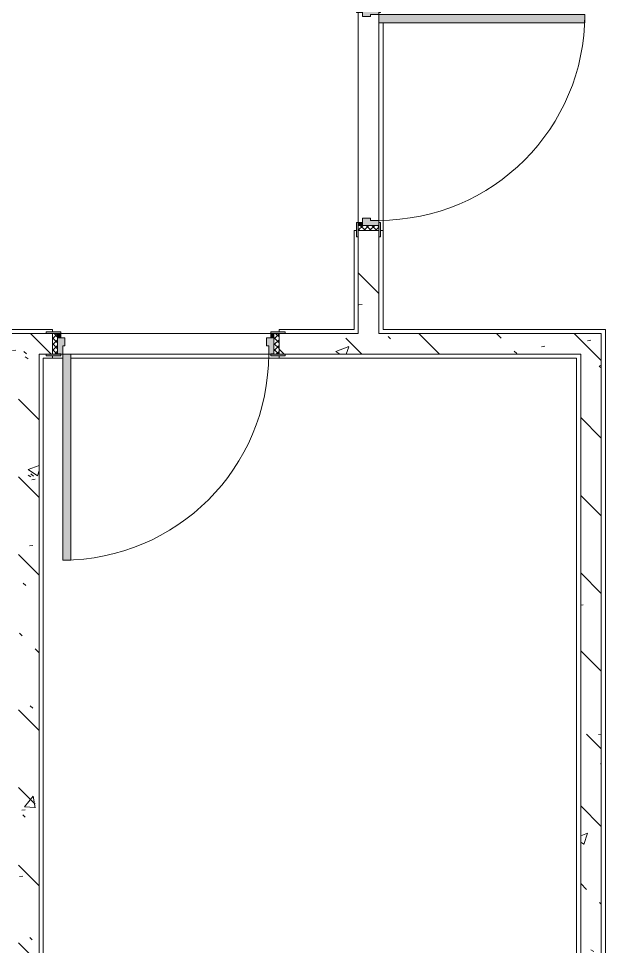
# Model space of a CAD drawing. Header units: millimetres. Extents: x 81368 to 286493, y -8553 to 29000.
# Drawn here: x 238483 to 241333, y 6224 to 10730 of the extents above; entities that cross this region are included whole.
import ezdxf

# ---------------------------------------------------------------- set-up
doc = ezdxf.new("R2010")
doc.units = ezdxf.units.MM
for name, color, linetype, lineweight, true_color in [('A-DOOR-5', 7, 'Continuous', 5, 0xe2e2e2), ('A-DOOR-6', 7, 'Continuous', 5, 0xaaaaaa), ('A-DOOR-FRAM-4', 7, 'Continuous', 5, 0xe2e2e2), ('A-DOOR-FRAM-5', 7, 'Continuous', 5, 0xaaaaaa), ('A-FLOR-3', 7, 'Continuous', 5, 0xaaaaaa), ('I-WALL-8', 7, 'Continuous', 5, 0x787878)]:
    doc.layers.add(name, color=color, linetype=linetype, lineweight=lineweight, true_color=true_color)
doc.layers.add('I-WALL-6', color=7, linetype='Continuous', lineweight=5)
pattern_1 = [(135, (159482.9, 0), (-377.1708, -377.1708), [533.4, -88.9, 17.78, -88.9]), (135, (159482.9, 376.94), (-377.1708, -377.1708), []), (50, (159482.9, 0), (637.6445, -55.7866), [66.675, -733.425]), (355, (159482.9, 0), (-123.3494, 668.699), [53.34, -586.74]), (100.451, (159536, -4.65), (514.299, 612.908), [56.665, -623.315]), (46.184, (159482.9, 177.8), (948.7764, -147.15), [100.012, -1100.137]), (96.636, (159561.9, 165.5), (830.909, 865.997), [84.998, -934.973]), (351.184, (159482.9, 177.8), (830.918, 865.988), [80.01, -880.11]), (21, (159571.8, 133.35), (530.6506, -357.9283), [66.675, -733.425]), (326, (159571.8, 133.35), (216.308, 644.6585), [53.34, -586.74]), (71.451, (159616, 103.5), (746.9596, 286.7243), [56.665, -623.315]), (37.5, (159482.88, 0), (10.81053, 295.9426), [16.764, -562.864, 16.764, -578.866, -588.962]), (37.5, (159482.88, 0), (10.81053, 295.9426), [-1175.258, 16.764, -572.198]), (7.5, (159482.88, 0), (233.8692, 350.6318), [16.764, -322.834, 16.764, -549.529, -224.472]), (7.5, (159482.88, 0), (233.8692, 350.6318), [-905.891, 16.764, -207.708]), (327.5, (159284.63, 0), (474.5678, -20.0513), [16.764, -205.486, 16.764, -676.656, -920.115]), (327.5, (159284.63, 0), (474.5678, -20.0513), [-915.67, 16.764, -903.351]), (317.5, (159195.73, 0), (518.4522, 88.9934), [16.764, -272.161, 16.764, -443.738, -653.415]), (317.5, (159195.73, 0), (518.4522, 88.9934), [-749.427, 16.764, -636.651])]
pattern_2 = [(135, (1751.41, 114.685), (-14.14214, -14.14214), []), (225, (1751.41, 114.685), (14.14214, -14.14214), [])]
pattern_3 = [(45, (-371.384, 114.685), (-14.1421, 14.1421), []), (135, (-371.384, 114.685), (-14.1421, -14.1421), [])]

# ---------------------------------------------------------------- blocks, each defined once
blk = doc.blocks.new('110_Дверь_СКБ_1Ст_Внутренняя1 - Д-4 _л_ 1100x2100h_су мгн-33293497-1_2_3_птичка')
at = {"layer": 'A-DOOR-5'}
h = blk.add_hatch(color=256, dxfattribs=at)
h.paths.add_polyline_path([(537.5, 50), (512.5, 50), (512.5, 10), (502.5, 10), (502.5, -30), (537.5, -30)])
h.paths.add_polyline_path([(-512.5, 50), (-507.1, -30), (-477.5, -30), (-477.5, 10), (-487.5, 10), (-487.5, 50), (-497.5, 50)])
at = {"layer": 'A-DOOR-6'}
h = blk.add_hatch(dxfattribs=at)
h.set_pattern_fill('FP_17', color=256, style=0, pattern_type=2)
h.set_pattern_definition(pattern_2)
h.paths.add_polyline_path([(537.5, 50), (537.5, -50), (562.5, -50), (562.5, 50)])
at = {"layer": 'A-DOOR-FRAM-4'}
for points in [[(472.5, 1050), (472.5, 50), (512.5, 50), (512.5, 1050)], [(-506.7, 58), (-567.5, 58), (-567.5, 50), (-497.5, 50), (-497.5, 58)], [(542.5, 58), (522.5, 58), (522.5, 50), (592.5, 50), (592.5, 58), (562.5, 58)], [(-497.5, -30), (-512.5, -30), (-512.5, -50), (-497.5, -50)], [(537.5, -30), (522.5, -30), (522.5, -50), (537.5, -50)], [(-522.3, -50), (-567.5, -50), (-567.5, -58), (-497.5, -58), (-497.5, -50), (-512.5, -50)], [(522.5, -50), (522.5, -58), (592.5, -58), (592.5, -50), (537.5, -50)]]:
    blk.add_hatch(color=256, dxfattribs=at).paths.add_polyline_path(points)
at = {"layer": 'A-DOOR-FRAM-5'}
h = blk.add_hatch(dxfattribs=at)
h.set_pattern_fill('FP_18', color=256, style=0, pattern_type=2)
h.set_pattern_definition(pattern_3)
h.paths.add_polyline_path([(-537.5, 50), (-537.5, -50), (-512.5, -50), (-512.5, 50)])
at = {"layer": 'A-DOOR-6'}
for p, q in [((512.5, 1050), (472.5, 1050)), ((472.5, 1050), (472.5, 50)), ((512.5, 50), (512.5, 1050)), ((472.5, 50), (512.5, 50))]:
    blk.add_line(p, q, dxfattribs=at)
blk.add_arc((512.5, 50), 1000, 90, 180, dxfattribs=at)
at = {"layer": 'A-DOOR-FRAM-5'}
for p, q in [((-497.5, 58), (-567.5, 58)), ((-567.5, 58), (-567.5, 50)), ((-567.5, 50), (-497.5, 50)), ((-512.5, 50), (-537.5, 50)), ((-537.5, 50), (-537.5, -50)), ((-487.5, 50), (-512.5, 50)), ((-512.5, 50), (-512.5, -30)), ((-512.5, -50), (-512.5, 50)), ((-497.5, 50), (-512.5, 50)), ((-512.5, 50), (-512.5, 49)), ((-512.5, 49), (-497.5, 49)), ((-497.5, 50), (-497.5, 58)), ((-497.5, 49), (-497.5, 50)), ((-487.5, 10), (-487.5, 50)), ((512.5, 50), (512.5, 10)), ((537.5, 50), (512.5, 50)), ((592.5, 58), (522.5, 58)), ((522.5, 58), (522.5, 50)), ((537.5, 50), (522.5, 50)), ((522.5, 50), (522.5, 49)), ((522.5, 50), (592.5, 50)), ((522.5, 49), (537.5, 49)), ((537.5, -30), (537.5, 50)), ((562.5, 50), (537.5, 50)), ((537.5, 50), (537.5, -50)), ((537.5, 49), (537.5, 50)), ((562.5, -50), (562.5, 50)), ((592.5, 50), (592.5, 58)), ((-477.5, 10), (-487.5, 10)), ((-477.5, -30), (-477.5, 10)), ((512.5, 10), (502.5, 10)), ((502.5, 10), (502.5, -30)), ((-512.5, -30), (-477.5, -30)), ((-497.5, -30), (-512.5, -30)), ((-512.5, -30), (-512.5, -50)), ((-497.5, -50), (-497.5, -30)), ((502.5, -30), (537.5, -30)), ((537.5, -30), (522.5, -30)), ((522.5, -30), (522.5, -50)), ((537.5, -50), (537.5, -30)), ((-497.5, -50), (-567.5, -50)), ((-567.5, -50), (-567.5, -58)), ((-567.5, -58), (-497.5, -58)), ((-537.5, -50), (-512.5, -50)), ((-512.5, -50), (-497.5, -50)), ((-497.5, -58), (-497.5, -50)), ((522.5, -50), (537.5, -50)), ((592.5, -50), (522.5, -50)), ((522.5, -50), (522.5, -58)), ((522.5, -58), (592.5, -58)), ((537.5, -50), (562.5, -50)), ((592.5, -58), (592.5, -50))]:
    blk.add_line(p, q, dxfattribs=at)
blk = doc.blocks.new('110_Дверь_СКБ_1Ст_Внутренняя1 - Д-4 _п_ 1100x2100h_су мгн 2-33304581-1_2_3_птичка')
at = {"layer": 'A-DOOR-5'}
h = blk.add_hatch(color=256, dxfattribs=at)
h.paths.add_polyline_path([(537.5, 50), (512.5, 50), (512.5, 10), (502.5, 10), (502.5, -30), (537.5, -30), (537.5, 28.8)])
h.paths.add_polyline_path([(-487.5, 50), (-512.5, 50), (-512.5, -30), (-477.5, -30), (-477.5, 10), (-487.5, 10)])
at = {"layer": 'A-DOOR-6'}
h = blk.add_hatch(dxfattribs=at)
h.set_pattern_fill('FP_17', color=256, style=0, pattern_type=2)
h.set_pattern_definition(pattern_2)
h.paths.add_polyline_path([(537.5, 50), (537.5, -50), (562.5, -50), (562.5, 50)])
at = {"layer": 'A-DOOR-FRAM-4'}
for points in [[(-487.5, 1050), (-487.5, 50), (-447.5, 50), (-447.5, 1050)], [(-567.5, 58), (-567.5, 50), (-497.5, 50), (-497.5, 58), (-561.1, 58)], [(530.1, 58), (522.5, 58), (522.5, 50), (592.5, 50), (592.5, 58), (537.5, 58)], [(-497.5, -30), (-512.5, -30), (-512.5, -50), (-497.5, -50)], [(537.5, -30), (522.5, -30), (522.5, -50), (537.5, -50)], [(-497.5, -50), (-567.5, -50), (-567.5, -58), (-497.5, -58)], [(522.5, -50), (522.5, -58), (592.5, -58), (592.5, -50), (537.5, -50)]]:
    blk.add_hatch(color=256, dxfattribs=at).paths.add_polyline_path(points)
at = {"layer": 'A-DOOR-FRAM-5'}
h = blk.add_hatch(dxfattribs=at)
h.set_pattern_fill('FP_18', color=256, style=0, pattern_type=2)
h.set_pattern_definition(pattern_3)
h.paths.add_polyline_path([(-512.5, 50), (-537.5, 50), (-537.5, -50), (-512.5, -50), (-512.5, -41.8)])
at = {"layer": 'A-DOOR-6'}
for p, q in [((-487.5, 1050), (-487.5, 50)), ((-447.5, 1050), (-487.5, 1050)), ((-447.5, 50), (-447.5, 1050)), ((-487.5, 50), (-447.5, 50))]:
    blk.add_line(p, q, dxfattribs=at)
blk.add_arc((-487.5, 50), 1000, 360, 90, dxfattribs=at)
at = {"layer": 'A-DOOR-FRAM-5'}
for p, q in [((-497.5, 58), (-567.5, 58)), ((-567.5, 58), (-567.5, 50)), ((-567.5, 50), (-497.5, 50)), ((-512.5, 50), (-537.5, 50)), ((-537.5, 50), (-537.5, -50)), ((-487.5, 50), (-512.5, 50)), ((-512.5, 50), (-512.5, -30)), ((-512.5, -50), (-512.5, 50)), ((-497.5, 50), (-512.5, 50)), ((-512.5, 50), (-512.5, 49)), ((-512.5, 49), (-497.5, 49)), ((-497.5, 50), (-497.5, 58)), ((-497.5, 49), (-497.5, 50)), ((-487.5, 10), (-487.5, 50)), ((512.5, 50), (512.5, 10)), ((537.5, 50), (512.5, 50)), ((592.5, 58), (522.5, 58)), ((522.5, 58), (522.5, 50)), ((537.5, 50), (522.5, 50)), ((522.5, 50), (522.5, 49)), ((522.5, 50), (592.5, 50)), ((522.5, 49), (537.5, 49)), ((537.5, -30), (537.5, 50)), ((562.5, 50), (537.5, 50)), ((537.5, 50), (537.5, -50)), ((537.5, 49), (537.5, 50)), ((562.5, -50), (562.5, 50)), ((592.5, 50), (592.5, 58)), ((-477.5, 10), (-487.5, 10)), ((-477.5, -30), (-477.5, 10)), ((512.5, 10), (502.5, 10)), ((502.5, 10), (502.5, -30)), ((-512.5, -30), (-477.5, -30)), ((-497.5, -30), (-512.5, -30)), ((-512.5, -30), (-512.5, -50)), ((-497.5, -50), (-497.5, -30)), ((502.5, -30), (537.5, -30)), ((537.5, -30), (522.5, -30)), ((522.5, -30), (522.5, -50)), ((537.5, -50), (537.5, -30)), ((-497.5, -50), (-567.5, -50)), ((-567.5, -50), (-567.5, -58)), ((-567.5, -58), (-497.5, -58)), ((-537.5, -50), (-512.5, -50)), ((-512.5, -50), (-497.5, -50)), ((-497.5, -58), (-497.5, -50)), ((522.5, -50), (537.5, -50)), ((592.5, -50), (522.5, -50)), ((522.5, -50), (522.5, -58)), ((522.5, -58), (592.5, -58)), ((537.5, -50), (562.5, -50)), ((592.5, -58), (592.5, -50))]:
    blk.add_line(p, q, dxfattribs=at)

msp = doc.modelspace()

# ---------------------------------------------------------------- hatches: boundary and pattern name
at = {"layer": 'I-WALL-8'}
h = msp.add_hatch(dxfattribs=at)
h.set_pattern_fill('FP_98', color=256, style=0, pattern_type=2)
h.set_pattern_definition(pattern_1)
h.paths.add_polyline_path([(240223.5, 9200), (240232.9, 9200), (240232.9, 9700), (240132.9, 9700), (240132.9, 9200)])
h.paths.add_polyline_path([(240223.5, 10800), (240232.9, 10800), (240232.9, 10900), (240132.9, 10900), (240132.9, 10800)])
h = msp.add_hatch(dxfattribs=at)
h.set_pattern_fill('FP_98', color=256, style=0, pattern_type=2)
h.set_pattern_definition(pattern_1)
h.paths.add_polyline_path([(238603.4, 9100), (238647.9, 9100), (238647.9, 9200), (238340.9, 9200), (238340.9, 9100), (238583.4, 9100)])
h.paths.add_polyline_path([(235432.9, 9100), (235462.9, 9100), (235462.9, 9200), (235182.9, 9200), (235182.9, 9100), (235202.9, 9100)])
h.paths.add_polyline_path([(240223.5, 9100), (241312.9, 9100), (241312.9, 9200), (239747.9, 9200), (239747.9, 9100), (240112.9, 9100)])
h.paths.add_polyline_path([(236412.9, 9100), (237240.9, 9100), (237240.9, 9200), (236412.9, 9200)])
h = msp.add_hatch(dxfattribs=at)
h.set_pattern_fill('FP_98', color=256, style=0, pattern_type=2)
h.set_pattern_definition(pattern_1)
h.paths.add_polyline_path([(238483.4, 3750), (238583.4, 3750), (238583.4, 9100), (238483.4, 9100), (238483.4, 3762.9)])
h = msp.add_hatch(dxfattribs=at)
h.set_pattern_fill('FP_98', color=256, style=0, pattern_type=2)
h.set_pattern_definition(pattern_1)
h.paths.add_polyline_path([(241212.9, 3750), (241312.9, 3750), (241312.9, 9100), (241212.9, 9100), (241212.9, 3770)])

# ---------------------------------------------------------------- linework, layer by layer
at = {"layer": 'A-FLOR-3'}
for p, q in [((240252.9, 10710), (240252.9, 9220)), ((240112.9, 9220), (240112.9, 9700)), ((240112.9, 9700), (240124.9, 9700)), ((240240.9, 9700), (240252.9, 9700)), ((238340.9, 9220), (238647.9, 9220)), ((238647.9, 9220), (238647.9, 9208)), ((239747.9, 9208), (239747.9, 9220)), ((239747.9, 9220), (240112.9, 9220)), ((240252.9, 9220), (241332.9, 9220)), ((241332.9, 9220), (241332.9, 3790)), ((238603.4, 9080), (238603.4, 3790)), ((238603.4, 9080), (238697.9, 9080)), ((238647.9, 9092), (238647.9, 9080)), ((238737.9, 9080), (241192.9, 9080)), ((239747.9, 9080), (239747.9, 9092)), ((241192.9, 4150), (241192.9, 9080))]:
    msp.add_line(p, q, dxfattribs=at)
at = {"layer": 'I-WALL-6'}
for p, q in [((240132.9, 9740), (240132.9, 10760)), ((240232.9, 10710), (240232.9, 9750)), ((240132.9, 9670), (240132.9, 9200)), ((240232.9, 9200), (240232.9, 9670)), ((238617.9, 9200), (238370.9, 9200)), ((238687.9, 9200), (239707.9, 9200)), ((240132.9, 9200), (239777.9, 9200)), ((241312.9, 9200), (240232.9, 9200)), ((241312.9, 3750), (241312.9, 9200)), ((238583.4, 9100), (238617.9, 9100)), ((238583.4, 3750), (238583.4, 9100)), ((239697.9, 9100), (238737.9, 9100)), ((239777.9, 9100), (241212.9, 9100)), ((241212.9, 9100), (241212.9, 3750))]:
    msp.add_line(p, q, dxfattribs=at)

# ---------------------------------------------------------------- block references
at = {"layer": 'A-DOOR-6'}
for name, p, rotation in [('110_Дверь_СКБ_1Ст_Внутренняя1 - Д-4 _п_ 1100x2100h_су мгн 2-33304581-1_2_3_птичка', (240182.9, 10262.5), 269.9999999999998), ('110_Дверь_СКБ_1Ст_Внутренняя1 - Д-4 _л_ 1100x2100h_су мгн-33293497-1_2_3_птичка', (239210.4, 9150), 180)]:
    msp.add_blockref(name, p, dxfattribs=dict(at, rotation=rotation))

doc.saveas('drawing.dxf')
